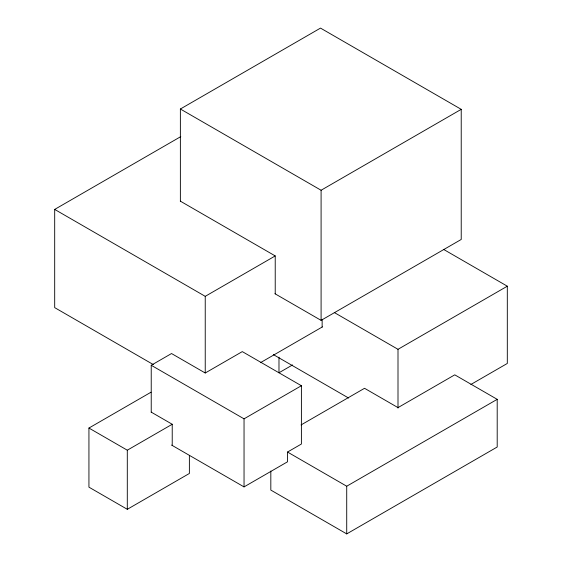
<?xml version="1.0" encoding="UTF-8"?>
<svg xmlns="http://www.w3.org/2000/svg" width="562" height="562" viewBox="0 0 562 562"><rect width="100%" height="100%" fill="white"/><g stroke="black" fill="none" stroke-linecap="round" stroke-linejoin="round"><path stroke-width="0.84" d="M180.374 201.575L180.374 109.007L320.509 28.1L461.226 109.337L461.226 239.461L321.092 320.368L274.944 293.722M153.321 364.576L54.69 307.632L54.69 209.415L180.788 136.608M180.374 109.007L321.092 190.244L461.226 109.337M54.69 209.415L205.235 296.336L275.225 255.928L275.225 293.891M151.227 412.375L151.227 365.265L171.529 353.54L205.235 372.999L242.292 351.608L301.401 385.729L301.401 444.029L287.519 452.045L287.519 461.795L244.041 486.903L171.6 445.083M189.38 455.361L189.38 473.464L127.3 509.305L88.936 487.156L88.936 428.047L151.016 392.206M260.445 362.68L322.44 326.88M88.936 428.047L127.3 450.197L172.225 424.261L172.225 445.441M292.542 364.935L278.984 372.768L278.984 357.179M151.227 365.265L244.041 418.845L301.401 385.729M334.278 312.521L398.001 349.311L507.31 286.198L507.31 363.445L470.879 384.478M301.049 424.942L364.541 388.293L398.001 407.612L454.763 374.84L497.201 399.336L497.201 447.015L346.719 533.9L270.821 490.078L270.821 471.005M287.512 452.038L346.719 486.221L497.201 399.336M443.481 249.345L507.31 286.198M180.374 201.168L275.225 255.928M273.378 354.608L348.609 398.037M151.227 412.136L172.225 424.261M398.001 349.311L398.001 408.124M346.719 486.221L346.719 533.9M322.138 319.3L322.138 327.063M321.092 190.244L321.092 320.368M244.041 418.845L244.041 486.903M205.235 296.336L205.235 372.999M127.3 450.197L127.3 509.305"/></g></svg>
